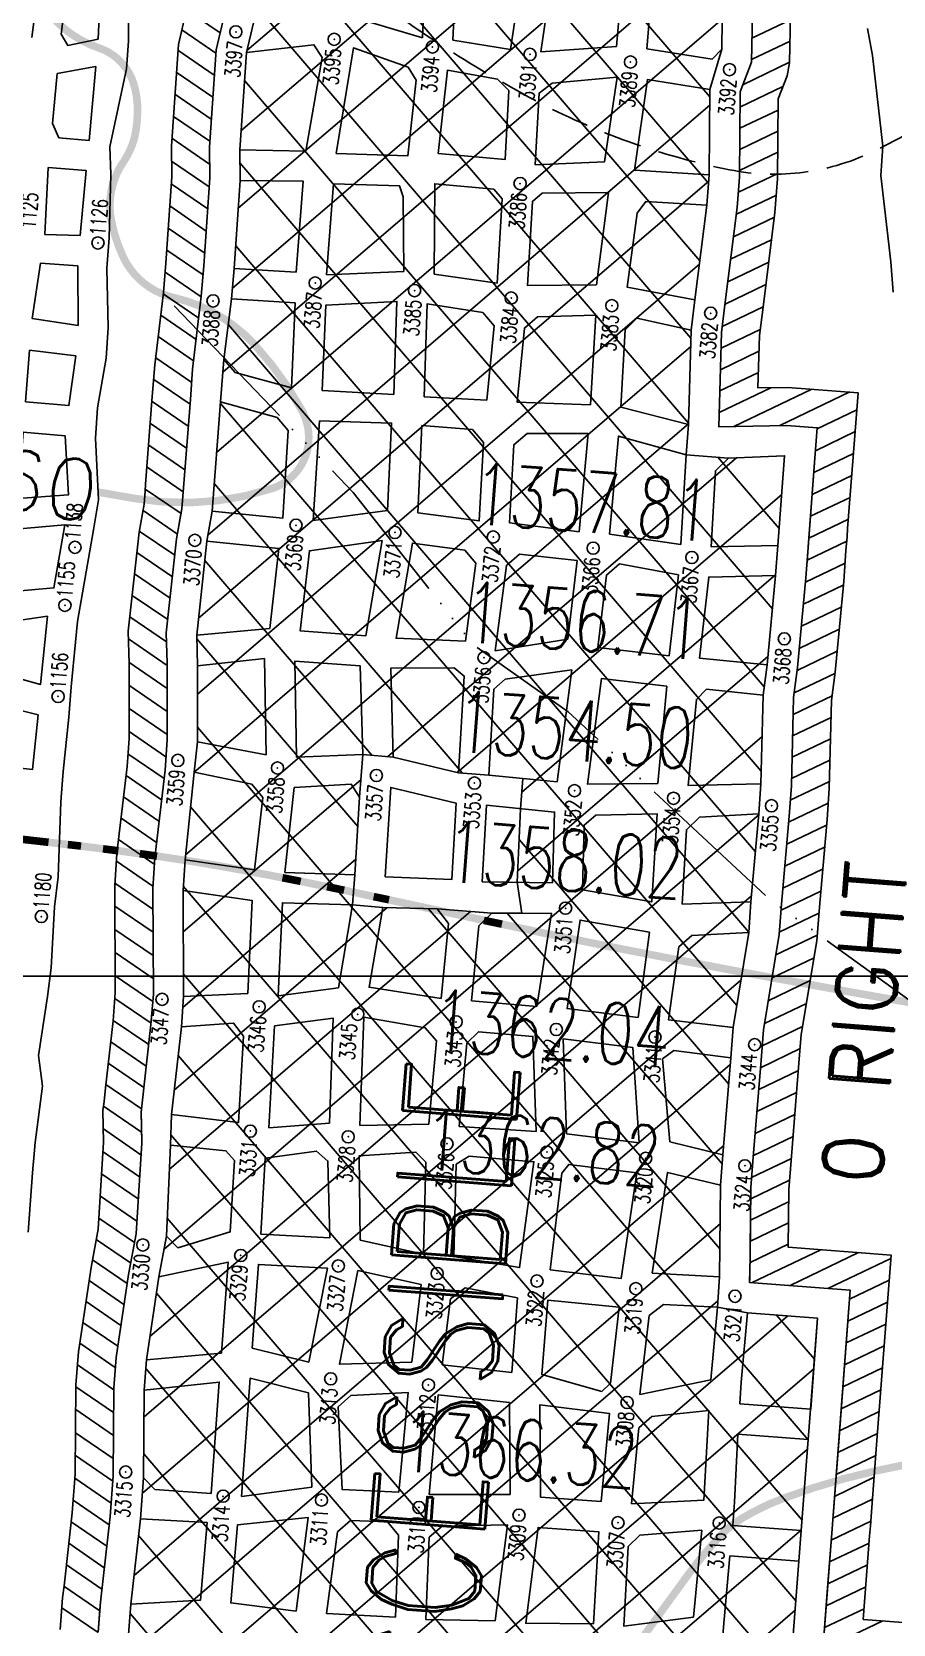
# Model space of a CAD drawing. Header units: inches. Extents: x 10131215 to 10153225, y 3476725 to 3491422.
# Drawn here: x 10140194 to 10140759, y 3485574 to 3486621 of the extents above; entities that cross this region are included whole.
import ezdxf
from ezdxf.enums import TextEntityAlignment as Align

# ---------------------------------------------------------------- set-up
doc = ezdxf.new("R2010")
doc.units = ezdxf.units.IN
doc.header["$LTSCALE"] = 100
doc.header["$MEASUREMENT"] = 0
doc.header["$PDMODE"] = 32
doc.header["$PDSIZE"] = 8
doc.linetypes.add('DASHED2', pattern=[0.375, 0.25, -0.125])
doc.linetypes.add('STREAM', pattern=[1.5, 1, -0.125, 0, -0.125, 0, -0.125, 0, -0.125])
doc.layers.get('0').update_dxf_attribs({"color": 60, "linetype": 'CONTINUOUS'})
for name, color, linetype in [('ELEVATIONS-UPEER MASON-CONTOURS', 175, 'CONTINUOUS'), ('ELEVATIONS-UPPER MASON-SPOT', 175, 'CONTINUOUS'), ('GRID COORDINATES-VA SOUTH NAD27', 252, 'CONTINUOUS'), ('MINE WORKINGS-ADVANCED-SURVEYED', 7, 'CONTINUOUS'), ('MINE WORKINGS-RETREAT AREA', 4, 'CONTINUOUS'), ('MINE WORKINGS-RETREAT AREA-LABELS', 1, 'CONTINUOUS'), ('PANEL AND MAINS LABELS', 4, 'CONTINUOUS'), ('ROADS', 34, 'DASHED2'), ('SPADS-LABEL', 90, 'CONTINUOUS'), ('SPADS-SYMBOL', 90, 'CONTINUOUS'), ('WATER-SURFACE', 140, 'STREAM')]:
    doc.layers.add(name, color=color, linetype=linetype)
doc.styles.add('INACCESSIBLE', font='ROMAND.SHX', dxfattribs={"width": 0.8, "height": 75})
doc.styles.add('LEG', font='ROMAND')
doc.styles.add('LEV', font='SIMPLEX.shx', dxfattribs={"width": 0.7, "height": 40})
doc.styles.add('SP', font='SIMPLEX', dxfattribs={"width": 0.75, "height": 12})

# ---------------------------------------------------------------- blocks, each defined once
blk = doc.blocks.new('*X39')
at = {"color": 0}
for p, q in [((779607.1, 184121.1), (779631.4, 184135.1)), ((779607.9, 184107.1), (779632.2, 184121.1)), ((779603.5, 184090.1), (779633, 184107.2)), ((779602.7, 184075.3), (779629.8, 184090.9)), ((779603.7, 184061.4), (779627.8, 184075.3)), ((779604.7, 184047.5), (779628.8, 184061.5)), ((779605.7, 184033.7), (779629.8, 184047.6)), ((779606, 184019.4), (779630.8, 184033.7)), ((779605.8, 184004.9), (779631, 184019.4)), ((779605.1, 183990), (779630.8, 184004.9)), ((779604.3, 183975.2), (779630.1, 183990)), ((779603.6, 183960.3), (779629.4, 183975.2)), ((779602.9, 183945.5), (779628.6, 183960.3)), ((779602.2, 183930.6), (779627.9, 183945.5)), ((779602.5, 183916.4), (779627.2, 183930.6)), ((779603.2, 183902.3), (779627.5, 183916.4)), ((779603.8, 183888.3), (779628.2, 183902.3)), ((779604.5, 183874.2), (779637.1, 183893)), ((779614.8, 183865.8), (779664, 183894.2)), ((779644.9, 183868.7), (779689, 183894.2)), ((779669.5, 183868.5), (779694.5, 183882.9)), ((779669.5, 183854), (779694.5, 183868.5)), ((779669.6, 183839.6), (779694.5, 183854)), ((779669.6, 183825.2), (779694.6, 183839.6)), ((779669.6, 183810.8), (779694.6, 183825.2)), ((779669.6, 183796.3), (779694.6, 183810.8)), ((779669.6, 183781.9), (779694.6, 183796.3)), ((779669.5, 183767.4), (779694.6, 183781.9)), ((779669.3, 183752.9), (779694.5, 183767.4)), ((779669.1, 183738.3), (779694.3, 183752.9)), ((779668.8, 183723.7), (779694, 183738.3)), ((779668.5, 183709.1), (779693.8, 183723.7)), ((779667.8, 183694.2), (779693.5, 183709.1)), ((779668.2, 183680), (779692.8, 183694.3)), ((779668.9, 183666), (779693.2, 183680.1)), ((779669.6, 183652), (779693.9, 183666)), ((779670.3, 183638), (779694.6, 183652)), ((779670.6, 183623.7), (779695.3, 183638)), ((779670.6, 183609.3), (779695.6, 183623.7)), ((779670.5, 183594.8), (779695.6, 183609.3)), ((779670.3, 183580.2), (779695.5, 183594.8)), ((779670.1, 183565.7), (779695.3, 183580.2)), ((779670.1, 183551.2), (779695.2, 183565.7)), ((779670.1, 183536.8), (779695, 183551.2)), ((779669, 183521.7), (779695.1, 183536.8)), ((779667.7, 183506.5), (779694.1, 183521.8)), ((779666.3, 183491.3), (779692.8, 183506.6)), ((779665, 183476.1), (779691.4, 183491.4)), ((779664.6, 183461.5), (779690.1, 183476.2)), ((779664.6, 183447), (779689.6, 183461.5)), ((779664.5, 183432.6), (779689.6, 183447)), ((779664.5, 183418.1), (779689.5, 183432.6)), ((779664.4, 183403.6), (779689.5, 183418.1)), ((779664.4, 183389.2), (779689.4, 183403.6)), ((779664.3, 183374.7), (779689.4, 183389.2)), ((779664.8, 183360.6), (779689.3, 183374.7)), ((779665.7, 183346.7), (779689.8, 183360.6)), ((779666.7, 183332.8), (779690.8, 183346.7)), ((779667.6, 183318.9), (779691.7, 183332.8)), ((779669.9, 183305.8), (779713.2, 183330.8)), ((779694.9, 183305.8), (779738.2, 183330.8)), ((779719.9, 183305.8), (779759.6, 183328.7)), ((779734.6, 183299.8), (779759.6, 183314.3)), ((779734.6, 183285.4), (779759.6, 183299.8)), ((779734.6, 183271), (779759.6, 183285.4)), ((779734.6, 183256.5), (779759.6, 183271)), ((779734.6, 183242.1), (779759.6, 183256.5)), ((779734.6, 183227.7), (779759.6, 183242.1)), ((779734.6, 183213.2), (779759.6, 183227.7)), ((779734.6, 183198.8), (779759.6, 183213.2)), ((779734.6, 183184.4), (779759.6, 183198.8)), ((779734.6, 183169.9), (779759.6, 183184.4)), ((779734.7, 183155.5), (779759.6, 183169.9)), ((779734.7, 183141.1), (779759.7, 183155.5)), ((779734.7, 183126.7), (779759.7, 183141.1)), ((779734.7, 183112.2), (779759.7, 183126.7)), ((779734.7, 183097.8), (779759.7, 183112.2)), ((779734.7, 183083.4), (779759.7, 183097.8)), ((779734.7, 183068.9), (779772.5, 183090.8))]:
    blk.add_line(p, q, dxfattribs=at)
blk = doc.blocks.new('*X41')
at = {"color": 0}
for p, q in [((779279.2, 183983.7), (779584.2, 184288.7)), ((779279.5, 183931), (779584.3, 184235.7)), ((779582.4, 184080.4), (779431.8, 184231)), ((779277.5, 183875.9), (779584.3, 184182.7)), ((779276.9, 184087.5), (779359, 184169.5)), ((779277.1, 184034.6), (779412, 184169.5)), ((779584.9, 183865.7), (779281.2, 184169.5)), ((779582.2, 183921.5), (779334.2, 184169.5)), ((779584.2, 183972.5), (779387.2, 184169.5)), ((779586, 184023.8), (779431.8, 184178)), ((779277.5, 183822.9), (779586.7, 184132.1)), ((779649.2, 183748.4), (779279.8, 184117.9)), ((779275.9, 183768.3), (779582.8, 184075.1)), ((779647.9, 183696.7), (779276.9, 184067.7)), ((779273.9, 183713.2), (779586, 184025.3)), ((779650.1, 183641.4), (779278, 184013.6)), ((779277, 183663.3), (779584.1, 183970.4)), ((779650.4, 183588.1), (779279.5, 183959.1)), ((779278.6, 183611.9), (779582.5, 183915.7)), ((779650.2, 183535.3), (779278.6, 183906.9)), ((779277.3, 183557.5), (779585, 183865.2)), ((779645.9, 183486.6), (779277.5, 183855)), ((779404.9, 183632.1), (779618.2, 183845.4)), ((779649.6, 183801.1), (779605.9, 183844.8)), ((779451.1, 183625.2), (779649.6, 183823.7)), ((779454.3, 183625.1), (779277.5, 183802)), ((779494.4, 183615.5), (779649.6, 183770.7)), ((779394.3, 183632.1), (779275.1, 183751.3)), ((779495.7, 183563.8), (779648.7, 183716.8)), ((779388.6, 183584.7), (779273.8, 183699.6)), ((779283.1, 183298.1), (779649, 183664)), ((779714.6, 183205.7), (779278.7, 183641.7)), ((779279.7, 183506.9), (779388.3, 183615.4)), ((779278.2, 183240.2), (779650.7, 183612.7)), ((779714.7, 183152.6), (779278.1, 183589.2)), ((779644.5, 183434.9), (779495, 183584.4)), ((779283.2, 183457.4), (779389, 183563.2)), ((779278.4, 183187.3), (779650.1, 183559.1)), ((779714.7, 183099.6), (779277.4, 183536.8)), ((779281.7, 183402.8), (779412.1, 183533.2)), ((779282.6, 183350.7), (779466.7, 183534.7)), ((779647.1, 183326.3), (779438.9, 183534.5)), ((779644.3, 183382.1), (779490.9, 183535.5)), ((779281.2, 183137.2), (779647.4, 183503.3)), ((779714.7, 183046.5), (779282, 183479.2)), ((779279.9, 183082.8), (779644.6, 183447.5)), ((779779.7, 182928.5), (779282.5, 183425.7)), ((779279.8, 183029.7), (779644.4, 183394.3)), ((779779.8, 182875.4), (779281.8, 183373.4)), ((779281.3, 182978.1), (779646, 183342.8)), ((779779.8, 182822.4), (779283.6, 183318.5)), ((779273.5, 182917.3), (779648.4, 183292.2)), ((779279.4, 182870.1), (779695, 183285.8)), ((779714.6, 183258.8), (779687.6, 183285.8)), ((779779.8, 182769.3), (779280.3, 183268.8)), ((779280.1, 182817.8), (779714.6, 183252.4)), ((779779.8, 182716.3), (779277.1, 183219)), ((779273.2, 182758), (779714.6, 183199.4)), ((779779.8, 182663.2), (779280.1, 183163)), ((779283.8, 182715.5), (779714.7, 183146.3)), ((779779.9, 182610.2), (779280.8, 183109.2)), ((779287.1, 182665.7), (779714.7, 183093.3)), ((779844.9, 182492.1), (779279.2, 183057.7))]:
    blk.add_line(p, q, dxfattribs=at)
blk = doc.blocks.new('*X42')
at = {"color": 0}
for p, q in [((779235.2, 184111.1), (779258.5, 184097.7)), ((779233.2, 184097.8), (779256.7, 184084.2)), ((779231.7, 184084.2), (779256.8, 184069.7)), ((779231.8, 184069.7), (779257, 184055.2)), ((779232, 184055.2), (779257.1, 184040.7)), ((779232.1, 184040.7), (779257.2, 184026.3)), ((779232.2, 184026.3), (779258.2, 184011.2)), ((779233.1, 184011.3), (779259.1, 183996.3)), ((779234.1, 183996.3), (779259.3, 183981.8)), ((779234.3, 183981.8), (779259.4, 183967.2)), ((779234.4, 183967.2), (779259.5, 183952.7)), ((779234.5, 183952.7), (779259.6, 183938.3)), ((779234.6, 183938.3), (779259.4, 183923.9)), ((779234.4, 183923.9), (779258.9, 183909.8)), ((779233.8, 183909.8), (779258.3, 183895.7)), ((779233.2, 183895.7), (779257.7, 183881.6)), ((779232.7, 183881.6), (779257.5, 183867.3)), ((779232.5, 183867.3), (779257.5, 183852.9)), ((779232.5, 183852.9), (779257.5, 183838.4)), ((779232.5, 183838.4), (779257.5, 183824)), ((779232.5, 183824), (779257.5, 183809.6)), ((779232.5, 183809.6), (779257.5, 183795.1)), ((779232.5, 183795.1), (779257.2, 183780.9)), ((779232.1, 183780.9), (779255.8, 183767.2)), ((779230.7, 183767.3), (779255.1, 183753.2)), ((779230.2, 183753.2), (779254.7, 183739)), ((779229.7, 183739), (779254.2, 183724.8)), ((779229.3, 183724.8), (779253.8, 183710.7)), ((779228.8, 183710.7), (779254.1, 183696)), ((779229, 183696.1), (779255.6, 183680.7)), ((779230.5, 183680.8), (779256.8, 183665.6)), ((779231.7, 183665.7), (779258, 183650.5)), ((779232.9, 183650.6), (779259.1, 183635.4)), ((779234.1, 183635.5), (779259.5, 183620.8)), ((779234.5, 183620.8), (779259.4, 183606.4)), ((779234.4, 183606.4), (779258.8, 183592.3)), ((779233.8, 183592.3), (779258.2, 183578.2)), ((779233.2, 183578.2), (779257.7, 183564.1)), ((779232.6, 183564.1), (779257.3, 183549.9)), ((779232.3, 183549.9), (779257.4, 183535.4)), ((779232.4, 183535.4), (779258.6, 183520.3)), ((779233.6, 183520.3), (779259.9, 183505.1)), ((779234.8, 183505.1), (779261.1, 183489.9)), ((779236.1, 183490), (779262.4, 183474.8)), ((779237.3, 183474.8), (779263.2, 183459.8)), ((779238.2, 183459.8), (779263.2, 183445.4)), ((779238.2, 183445.4), (779262.7, 183431.3)), ((779237.7, 183431.3), (779262.2, 183417.1)), ((779237.2, 183417.1), (779261.7, 183403)), ((779236.7, 183403), (779261.2, 183388.8)), ((779236.2, 183388.8), (779262.4, 183373.7)), ((779237.3, 183373.8), (779263.2, 183358.8)), ((779238.2, 183358.8), (779263.4, 183344.2)), ((779238.4, 183344.2), (779263.7, 183329.7)), ((779238.7, 183329.7), (779263.9, 183315.1)), ((779238.9, 183315.1), (779263.4, 183301)), ((779238.2, 183301.1), (779261.9, 183287.4)), ((779236.8, 183287.5), (779260.6, 183273.7)), ((779235.6, 183273.7), (779259.6, 183259.9)), ((779234.6, 183259.9), (779258.6, 183246)), ((779233.6, 183246), (779257.6, 183232.1)), ((779232.6, 183232.2), (779257.1, 183218)), ((779232.2, 183218), (779257.2, 183203.5)), ((779232.2, 183203.5), (779258.3, 183188.5)), ((779233.3, 183188.5), (779259.3, 183173.4)), ((779234.3, 183173.4), (779260.4, 183158.4)), ((779235.4, 183158.4), (779261.2, 183143.5)), ((779236.2, 183143.5), (779261.2, 183129)), ((779236.2, 183129), (779261, 183114.7)), ((779236, 183114.7), (779260.5, 183100.6)), ((779235.5, 183100.6), (779260, 183086.4)), ((779235, 183086.4), (779259.5, 183072.3)), ((779234.5, 183072.3), (779259.2, 183058)), ((779234.3, 183058), (779259.3, 183043.6))]:
    blk.add_line(p, q, dxfattribs=at)

msp = doc.modelspace()

# ---------------------------------------------------------------- linework, layer by layer
at = {"layer": 'ELEVATIONS-UPEER MASON-CONTOURS', "const_width": 5}
for points in [[(10135978.9, 3483263.2, 0), (10135880.2, 3483248.3, 0.000547)], [(10136147.8, 3483288.5, 0.000001), (10135988.5, 3483264.7, 0.000023)], [(10139638.8, 3483431.7, 0.000001), (10139693.5, 3483463.7, 0.000011)], [(10138804.9, 3484318.7, 0.000002), (10138743.6, 3484310, 0.000372)], [(10140237, 3486318.1, 0.000276), (10140261.9, 3486313.8, 0.122751), (10140351.5, 3486320.5, 0.304785), (10140375.4, 3486351.3, 0.144811), (10140370.7, 3486372.3, 0.058357), (10140340.2, 3486414.7, 0.152652), (10140286.8, 3486445.9, -0.229087), (10140253.7, 3486472.3, -0.06453), (10140245.7, 3486496.9, -0.091715), (10140245.6, 3486515.2, -0.105796), (10140253.8, 3486535.2, 0.107874), (10140261.8, 3486554.8, 0.054534), (10140262.9, 3486572.5, 0.066152), (10140260.3, 3486587, 0.238352), (10140237.4, 3486610, -0.165871), (10140201.4, 3486637.6, -0.021404)], [(10141574.7, 3485617.6, -0.000015), (10141379, 3485600.6, -0.00076), (10141181.1, 3485583.6, 0.049543), (10141178.1, 3485583.1, 0.009586), (10141177.5, 3485582.9, -0.001332), (10141172.6, 3485581.3), (10141172, 3485581.1, -0.000162), (10141168.3, 3485579.9, -0.000018), (10141135.3, 3485569.1, -0.000001), (10141133.2, 3485568.5, -0.000001), (10141131.7, 3485568, -0.00022), (10141111.6, 3485561.5, 0.00014), (10141091.6, 3485555, 0.000065)], [(10140770.9, 3485982.6, -0.000341), (10140757.3, 3485985, -0.00025), (10140738.7, 3485988.3, -0.000408), (10140723.7, 3485991, -0.000314), (10140704.2, 3485994.6, -0.00049), (10140688.3, 3485997.5, -0.000387), (10140668.1, 3486001.2, -0.000596), (10140651.7, 3486004.3, -0.000476), (10140631.3, 3486008.2, -0.000736), (10140614.3, 3486011.4, -0.000624), (10140594.4, 3486015.3, -0.000894), (10140575.9, 3486018.9, -0.000941), (10140558.3, 3486022.5, -0.000831), (10140539.6, 3486026.3, -0.000984), (10140523.7, 3486029.6, -0.000411), (10140502.4, 3486034.2, -0.000741), (10140490.5, 3486036.7, -0.000031), (10140474.5, 3486040.2, -0.000031), (10140458.7, 3486043.6, -0.000058), (10140443.4, 3486046.9, 0.000054), (10140428.2, 3486050.2, 0.000714), (10140418.1, 3486052.3, 0.000372), (10140398.7, 3486056.5, 0.00126), (10140387.5, 3486058.8, 0.000823), (10140370.2, 3486062.3, 0.001783), (10140358.2, 3486064.7, 0.001377), (10140342.7, 3486067.7, 0.002278), (10140329.7, 3486070.1, 0.002154), (10140315.9, 3486072.6, 0.002294), (10140302.7, 3486074.8, 0.00235), (10140289.8, 3486076.8, 0.00166), (10140275.8, 3486078.9, 0.002049), (10140264.5, 3486080.5, 0.001205), (10140250.4, 3486082.4, 0.001681), (10140240.3, 3486083.7, 0.00078), (10140225.9, 3486085.5, 0.001303), (10140217.2, 3486086.5, 0.000288), (10140204.5, 3486088, 0.000415), (10140195.6, 3486089, 0.000317), (10140185.8, 3486090.1, -0.000297)], [(10140029.8, 3485662.5, -0.000001), (10140026.8, 3485661.7, -0.000005)], [(10140903.7, 3485704.2, 0.014719), (10140747.8, 3485674.9, 0.036845), (10140687, 3485656.8, 0.045562), (10140659.9, 3485643.7, 0.072112), (10140645.2, 3485631.6, 0.012285), (10140633.7, 3485618.3, 0.013834), (10140624.1, 3485605.9, 0.006715), (10140578.2, 3485541.8, 0.008605)], [(10140957.9, 3485461, -0.000003), (10140952.2, 3485452.9, -0.000205)], [(10139736.4, 3483488.8, -0.000003), (10139816.9, 3483535.8, -0.000201)]]:
    msp.add_lwpolyline(points, format="xyb", dxfattribs=at)
at = {"layer": 'GRID COORDINATES-VA SOUTH NAD27'}
msp.add_line((10153220, 3486000), (10131220, 3486000), dxfattribs=at)
at = {"layer": 'MINE WORKINGS-ADVANCED-SURVEYED'}
for points in [[(10140666.3, 3486600.6), (10140667.6, 3486665.6), (10140683.8, 3486878.1), (10140663.9, 3486879.7), (10140661.3, 3486846), (10140616.5, 3486849.4), (10140619, 3486883.1), (10140599.1, 3486884.6), (10140596.5, 3486850.9), (10140551.6, 3486854.4), (10140557.5, 3486930.5)], [(10140405.4, 3486630), (10140408.3, 3486684.8), (10140453.1, 3486681.4), (10140450.1, 3486616.5)], [(10140470.1, 3486615.1), (10140473.1, 3486679.8), (10140518, 3486676.4), (10140508, 3486608.9)], [(10140528, 3486607.3), (10140537.9, 3486674.9), (10140582.8, 3486671.4), (10140577.6, 3486610.8)], [(10140597.5, 3486609.3), (10140602.7, 3486669.9), (10140647.6, 3486666.5), (10140646.9, 3486609.1)], [(10140692.6, 3486664.4), (10140691.3, 3486600.1), (10140689.7, 3486591.6), (10140683.8, 3486576.4), (10140683.5, 3486523.9), (10140681.7, 3486501.9), (10140673.9, 3486439.7), (10140671.5, 3486421.1), (10140670.6, 3486386.5), (10140690.3, 3486386.9), (10140736.4, 3486383.4), (10140733, 3486338.5), (10140729.5, 3486294.1), (10140729.1, 3486288.8), (10140728.4, 3486279.7), (10140726.9, 3486259.3), (10140721.3, 3486199.8), (10140718.9, 3486181.2), (10140717.4, 3486123.3), (10140716, 3486102.9), (10140710.9, 3486045.4), (10140709.2, 3486023.3), (10140699, 3485961.7), (10140697.5, 3485942.8), (10140692.4, 3485879), (10140690.9, 3485859.9), (10140690.5, 3485821.9), (10140758, 3485816.7), (10140748.5, 3485692), (10140745.3, 3485650.9), (10140744.4, 3485638.9), (10140743.9, 3485632.2), (10140739.7, 3485577.4), (10140812.5, 3485571.8)], [(10140692.6, 3486664.4), (10140691.3, 3486600.1), (10140689.7, 3486591.6), (10140683.8, 3486576.4), (10140683.5, 3486523.9), (10140681.7, 3486501.9), (10140673.9, 3486439.7), (10140671.5, 3486421.1), (10140670.6, 3486386.5), (10140690.3, 3486386.9), (10140736.4, 3486383.4), (10140733, 3486338.5), (10140729.5, 3486294.1), (10140729.1, 3486288.8), (10140728.4, 3486279.7), (10140726.9, 3486259.3), (10140721.3, 3486199.8), (10140718.9, 3486181.2), (10140717.4, 3486123.3), (10140716, 3486102.9), (10140710.9, 3486045.4), (10140709.2, 3486023.3), (10140699, 3485961.7), (10140697.5, 3485942.8), (10140692.4, 3485879), (10140690.9, 3485859.9), (10140690.5, 3485821.9), (10140758, 3485816.7), (10140748.5, 3485692), (10140745.3, 3485650.9), (10140744.4, 3485638.9), (10140743.9, 3485632.2), (10140739.7, 3485577.4), (10140812.5, 3485571.8)], [(10140256.8, 3486650.4), (10140257, 3486614.3), (10140255.7, 3486596.3), (10140244.8, 3486545), (10140245.4, 3486526.9), (10140244.3, 3486485.2), (10140242.8, 3486465.2), (10140243.8, 3486426.1), (10140242.3, 3486406.1), (10140236.8, 3486373.4), (10140235.3, 3486353.5), (10140237.4, 3486313), (10140234, 3486293.3), (10140226.9, 3486251.9), (10140223.6, 3486233.1), (10140219.3, 3486190.2), (10140217.8, 3486170.2), (10140214.1, 3486134.4), (10140212.6, 3486114.5), (10140210.9, 3486065.4), (10140208.4, 3486045.5), (10140206.3, 3486005.6), (10140203.9, 3485986.7), (10140198, 3485948), (10140200.5, 3485927.8), (10140195.7, 3485890.8), (10140194.1, 3485870.8), (10140191.2, 3485831.9)], [(10140212.2, 3485570.8), (10140213.8, 3485591.6), (10140214.7, 3485599.5), (10140215.6, 3485607.4), (10140220.1, 3485647.3), (10140222, 3485672.9), (10140222.4, 3485731.4), (10140224.2, 3485753.1), (10140232.5, 3485808.6), (10140237.2, 3485833.8), (10140240.7, 3485891), (10140240.3, 3485911.8), (10140241, 3485917.6), (10140242, 3485926.6), (10140247, 3485970.7), (10140248.4, 3485989.1), (10140248, 3486059.4), (10140249.4, 3486080.6), (10140256.2, 3486137.7), (10140257.4, 3486156.1), (10140257.4, 3486205.3), (10140256.9, 3486226.7), (10140264, 3486291.7), (10140267.3, 3486310.2), (10140268, 3486318.8), (10140268.3, 3486323.4), (10140272.7, 3486380.8), (10140274.4, 3486401.7), (10140280, 3486449.3), (10140281.6, 3486468.6), (10140285.5, 3486525.2), (10140285.2, 3486545.4), (10140289.8, 3486612.3), (10140294.9, 3486634)], [(10140237.2, 3485568.9), (10140238.7, 3485588.8), (10140245, 3485644.9), (10140247, 3485671.8), (10140247.4, 3485729.5), (10140248.9, 3485749.5), (10140257, 3485804), (10140262.1, 3485830.7), (10140265.8, 3485890.5), (10140265.3, 3485910.6), (10140271.8, 3485968.3), (10140273.4, 3485988.2), (10140273, 3486057.7), (10140274.3, 3486077.7), (10140281.1, 3486135.4), (10140282.4, 3486155.3), (10140282.4, 3486205.6), (10140281.9, 3486225.6), (10140288.6, 3486287.3), (10140292.2, 3486307.1), (10140297.7, 3486378.9), (10140299.2, 3486398.8), (10140304.9, 3486446.8), (10140306.6, 3486466.7), (10140310.5, 3486524.6), (10140310.2, 3486544.7), (10140314.6, 3486608.6), (10140319.3, 3486628.2)], [(10140405.4, 3486630), (10140450.1, 3486616.5)], [(10140470.1, 3486615.1), (10140508, 3486608.9)], [(10140528, 3486607.3), (10140577.6, 3486610.8)], [(10140597.5, 3486609.3), (10140640.4, 3486602.6), (10140646.9, 3486609.1)], [(10140666.3, 3486600.6), (10140658.8, 3486581.1), (10140658.5, 3486525), (10140656.9, 3486505), (10140649.1, 3486442.9), (10140646.6, 3486423), (10140644.8, 3486361), (10140689.6, 3486361.9), (10140709.5, 3486360.4), (10140708, 3486340.4), (10140703.5, 3486281.6), (10140702, 3486261.7), (10140696.5, 3486202.9), (10140694, 3486183.1), (10140692.5, 3486125.1), (10140691, 3486105.1), (10140686, 3486047.4), (10140684.5, 3486027.4), (10140674.2, 3485964.7), (10140672.6, 3485944.8), (10140667.5, 3485881), (10140665.9, 3485861.1), (10140665.3, 3485801.1), (10140665.1, 3485798.7)], [(10140665.1, 3485798.7), (10140731.2, 3485793.7), (10140719, 3485634.1), (10140712.9, 3485554.4), (10140796.2, 3485548), (10140794.6, 3485528), (10140776.2, 3485529.5), (10140759.4, 3485310.1), (10140757.8, 3485289.1), (10140751.3, 3485204.1), (10140750.9, 3485199.7), (10140747.2, 3485150.6), (10140781.4, 3485147.9), (10140779.8, 3485128), (10140745.6, 3485130.6), (10140741, 3485070.8), (10140785.9, 3485067.3), (10140805.9, 3485065.8), (10140798.2, 3484966.1), (10140793.6, 3484906.3), (10140792.1, 3484886.3), (10140768.8, 3484582.2), (10140766, 3484545.7)], [(10140663.7, 3485778.8), (10140659.6, 3485733.3), (10140658.6, 3485719)], [(10140663.7, 3485778.8), (10140709.7, 3485775.2), (10140705.2, 3485715.4), (10140658.6, 3485719)], [(10140657.4, 3485699), (10140655.1, 3485654.4), (10140654, 3485639.1)], [(10140657.4, 3485699), (10140703.6, 3485695.5), (10140699, 3485635.7), (10140654, 3485639.1)], [(10140652.2, 3485619.2), (10140648.3, 3485577.4), (10140646.9, 3485559.4)], [(10140652.2, 3485619.2), (10140697.5, 3485615.7), (10140692.9, 3485555.9), (10140646.9, 3485559.4)]]:
    msp.add_lwpolyline(points, dxfattribs=at)
at = {"layer": 'MINE WORKINGS-ADVANCED-SURVEYED', "flags": 128}
for points in [[(10140163, 3486617), (10140163.7, 3486657.1), (10140198.5, 3486656.1), (10140193.5, 3486616.9)], [(10140212.8, 3486619), (10140217.4, 3486655.6), (10140238.8, 3486655), (10140237.1, 3486615.8)], [(10140237.1, 3486615.8), (10140217.1, 3486611.6), (10140212.8, 3486619)], [(10140742.5, 3486622.7), (10140745.9, 3486604.9), (10140752.7, 3486545.3), (10140751.3, 3486526.1), (10140757.8, 3486469.5), (10140759.5, 3486449.5)], [(10140235.7, 3486597.8), (10140210.3, 3486593.1), (10140207.1, 3486560.3), (10140211.2, 3486550.8)], [(10140211.2, 3486550.8), (10140231.2, 3486549.2), (10140235.7, 3486597.8)], [(10140225.3, 3486486.6), (10140202.1, 3486487.4), (10140204.3, 3486531.4)], [(10140225.3, 3486486.6), (10140229.3, 3486529.4), (10140204.3, 3486531.4)], [(10140189.5, 3486377.3), (10140192.1, 3486411.3), (10140222.4, 3486407.6)], [(10140222.4, 3486407.6), (10140217.9, 3486374.9), (10140189.5, 3486377.3)]]:
    msp.add_lwpolyline(points, dxfattribs=at)
at = {"layer": 'MINE WORKINGS-ADVANCED-SURVEYED'}
for points in [[(10140330.1, 3486543), (10140334.5, 3486606.9), (10140378.9, 3486612), (10140384.3, 3486603.6), (10140373.5, 3486542.2)], [(10140393.4, 3486540.6), (10140404.8, 3486610), (10140440.7, 3486597.2), (10140446.1, 3486588.7), (10140440.5, 3486539)], [(10140460.6, 3486540.6), (10140466.6, 3486595.3), (10140499.5, 3486589.5), (10140507, 3486581.9), (10140504.5, 3486536.6)], [(10140524.3, 3486533.1), (10140526.9, 3486580.3), (10140535.4, 3486586.7), (10140578.1, 3486590.7), (10140569.8, 3486535.2)], [(10140589.4, 3486529.7), (10140598, 3486589.2), (10140638.9, 3486582.6), (10140638.5, 3486526.5)], [(10140367.2, 3486462.5), (10140326.5, 3486465), (10140330.4, 3486522.9), (10140371.9, 3486522.3)], [(10140438, 3486463.1), (10140387.2, 3486460.9), (10140391.8, 3486520.7), (10140435, 3486519.4), (10140437.5, 3486512.2)], [(10140499.3, 3486455.3), (10140457.9, 3486461.4), (10140458.2, 3486520.7), (10140497, 3486517.1), (10140502.5, 3486510.7)], [(10140564.6, 3486454.3), (10140519.2, 3486453.8), (10140522.4, 3486509.1), (10140528.9, 3486514.6), (10140572.3, 3486514.9)], [(10140629.2, 3486444.4), (10140584.6, 3486452.8), (10140591.3, 3486501.4), (10140596.9, 3486509), (10140637, 3486506.6)], [(10140366.6, 3486442.4), (10140364.2, 3486386.5), (10140327.1, 3486396.7), (10140319.7, 3486405.3), (10140324.8, 3486445.1)], [(10140431.4, 3486382.3), (10140433.4, 3486443.4), (10140386.6, 3486440.9), (10140384.2, 3486384.9)], [(10140492.5, 3486378.6), (10140497.2, 3486427.4), (10140489.8, 3486436), (10140453.3, 3486441.8), (10140451.4, 3486380.7)], [(10140560.6, 3486375.4), (10140564.1, 3486434.3), (10140525.7, 3486433.3), (10140517.1, 3486425.9), (10140512.4, 3486377.1)], [(10140624.9, 3486362.5), (10140626.6, 3486424.5), (10140591, 3486432.3), (10140583.4, 3486424.8), (10140580.5, 3486373.9)], [(10140312.1, 3486305.5), (10140317.6, 3486377.3), (10140354.7, 3486367.1), (10140362, 3486358.5), (10140358.5, 3486301)], [(10140378.4, 3486299.4), (10140382.6, 3486364.9), (10140429.9, 3486363.4), (10140427.3, 3486306)], [(10140447.2, 3486304.4), (10140449.8, 3486361.8), (10140483, 3486359.3), (10140490.3, 3486350.7), (10140487.5, 3486299.3)], [(10140507.4, 3486297.8), (10140510.3, 3486349.2), (10140518.9, 3486356.6), (10140559.1, 3486356.5), (10140553.1, 3486292)], [(10140573.1, 3486290.5), (10140579, 3486354.9), (10140623.4, 3486342.6), (10140619.9, 3486283.7)], [(10140639.8, 3486282.1), (10140642.6, 3486332.1), (10140651.3, 3486340.4), (10140688.1, 3486342), (10140683.6, 3486283.1)], [(10140349.9, 3486228.5), (10140301.9, 3486224.1), (10140308.6, 3486285.8), (10140355.9, 3486281.1)], [(10140412.9, 3486223.6), (10140369.9, 3486226.9), (10140375.9, 3486279.6), (10140423.7, 3486286.2)], [(10140478.4, 3486220.2), (10140432.8, 3486222.1), (10140443.6, 3486284.6), (10140478, 3486280), (10140485.3, 3486271.4)], [(10140545.7, 3486221.5), (10140498, 3486213.7), (10140505.3, 3486269.9), (10140513.9, 3486277.3), (10140551.7, 3486273.1)], [(10140612.3, 3486210.4), (10140565.4, 3486216), (10140571, 3486263.6), (10140579.6, 3486270.9), (10140618.3, 3486263.7)], [(10140676.6, 3486204.5), (10140632.2, 3486208.9), (10140638.3, 3486262.2), (10140682.1, 3486263.2)], [(10140347.6, 3486145.4), (10140302.4, 3486154), (10140302.3, 3486204), (10140346.4, 3486208.7)], [(10140410.9, 3486145.6), (10140367.5, 3486143.9), (10140366.4, 3486207.1), (10140409.3, 3486203.9)], [(10140473.8, 3486133.7), (10140430.9, 3486144), (10140429.3, 3486202.3), (10140471, 3486202.7), (10140477.6, 3486197.2)], [(10140538.6, 3486127.8), (10140493.7, 3486132.2), (10140497.1, 3486188.7), (10140504.6, 3486195.1), (10140548.2, 3486201.3)], [(10140604.9, 3486126.7), (10140558.5, 3486126.2), (10140567.8, 3486195.7), (10140610.7, 3486190.5)], [(10140672.5, 3486126.5), (10140624.8, 3486125.2), (10140630.1, 3486181.9), (10140636.7, 3486188.5), (10140674, 3486184.6)], [(10140294.2, 3486076.4), (10140300.1, 3486134.1), (10140338.1, 3486126.1), (10140345.4, 3486117.5), (10140339.8, 3486069.8)], [(10140359.7, 3486068.2), (10140366, 3486123.9), (10140403.4, 3486126.1), (10140408.8, 3486117.7), (10140405.8, 3486066.7)], [(10140425.7, 3486065.2), (10140429.3, 3486124.1), (10140472.3, 3486113.8), (10140469.4, 3486063.5)], [(10140489.4, 3486062), (10140492.2, 3486112.3), (10140537, 3486107.8), (10140535.5, 3486061.4)], [(10140555.2, 3486056.8), (10140556.4, 3486099.3), (10140564, 3486105.8), (10140604.3, 3486106.7), (10140600.8, 3486048.8)], [(10140620.8, 3486047.3), (10140623.6, 3486096.2), (10140632.2, 3486104.5), (10140671.1, 3486106.6), (10140666, 3486048.8)], [(10140335.5, 3485988.6), (10140293.3, 3485986.7), (10140292.9, 3486056.4), (10140338.2, 3486049.8)], [(10140395, 3485992.3), (10140355.4, 3485987.1), (10140358.2, 3486048.3), (10140404.3, 3486046.8)], [(10140462.4, 3485985.4), (10140415.1, 3485992.7), (10140424.2, 3486045.2), (10140459.9, 3486044.2), (10140467.2, 3486034.6)], [(10140525.3, 3485980.2), (10140482.4, 3485983.9), (10140487.2, 3486033.1), (10140495.8, 3486041.4), (10140535, 3486041.3)], [(10140591.9, 3485972.9), (10140545.2, 3485978.7), (10140553.7, 3486036.9), (10140599.3, 3486028.9)], [(10140654.3, 3485966.3), (10140611.8, 3485971.4), (10140618.6, 3486019.3), (10140627.2, 3486026.7), (10140664.6, 3486028.8)], [(10140285.3, 3485909.1), (10140291.8, 3485966.7), (10140326.1, 3485969.2), (10140332.5, 3485960.7), (10140329.4, 3485903.8)], [(10140349.3, 3485900.4), (10140353, 3485967.3), (10140391.5, 3485972.5), (10140389.1, 3485903.5)], [(10140409, 3485901.9), (10140411.6, 3485973), (10140452, 3485966.1), (10140459.4, 3485957.6), (10140454.3, 3485902.8)], [(10140474.2, 3485901.3), (10140479.3, 3485956.1), (10140486.9, 3485963.5), (10140522.7, 3485960.4), (10140524.9, 3485898)], [(10140544.9, 3485896.5), (10140542.7, 3485958.8), (10140588.4, 3485953.1), (10140592.6, 3485890.6)], [(10140612.7, 3485891.1), (10140607.9, 3485945.6), (10140615.3, 3485951.1), (10140652.7, 3485946.4), (10140647.5, 3485882.6)], [(10140282, 3485829.2), (10140289.5, 3485821.6), (10140323.9, 3485832), (10140326.7, 3485878.9), (10140321.1, 3485885.3), (10140284.7, 3485889)], [(10140343.9, 3485830.5), (10140389.3, 3485828.1), (10140388.1, 3485878.5), (10140380.6, 3485885.1), (10140346.8, 3485880.5)], [(10140409.3, 3485826.6), (10140450.8, 3485817.4), (10140452.4, 3485877.8), (10140445.9, 3485884.4), (10140408.5, 3485881.9)], [(10140470.7, 3485815.9), (10140514, 3485808.5), (10140523.4, 3485878.1), (10140480.8, 3485881.8), (10140472.4, 3485876.4)], [(10140534, 3485807), (10140580.8, 3485801.4), (10140591.1, 3485870.7), (10140546.3, 3485876.3), (10140541.8, 3485870.6)], [(10140601.1, 3485804.9), (10140645.3, 3485802.5), (10140645.9, 3485862.7), (10140611.2, 3485871.1)], [(10140318.1, 3485752.2), (10140322.5, 3485812.1), (10140277, 3485802.5), (10140268.8, 3485747.9)], [(10140375.6, 3485746.3), (10140387.8, 3485808.1), (10140342.4, 3485810.6), (10140338.4, 3485755.7)], [(10140443.2, 3485746.3), (10140449.3, 3485797.4), (10140407.8, 3485806.6), (10140395.6, 3485745)], [(10140508.8, 3485739.7), (10140512.5, 3485788.6), (10140478.2, 3485795.2), (10140468.6, 3485787.9), (10140463.2, 3485744.7)], [(10140568.1, 3485727.1), (10140573.6, 3485732.7), (10140579.4, 3485782.5), (10140532.5, 3485787.1), (10140528.7, 3485738.2)], [(10140639.6, 3485734.7), (10140643.9, 3485782.5), (10140608.6, 3485784.3), (10140599, 3485777), (10140593, 3485725.2)], [(10140311.4, 3485660), (10140274.4, 3485662.7), (10140267, 3485670.3), (10140267.3, 3485728), (10140316.7, 3485733.3)], [(10140377.5, 3485664.3), (10140331.3, 3485658.2), (10140336.9, 3485735.8), (10140375.3, 3485726.3)], [(10140434.7, 3485660.9), (10140397.4, 3485662.7), (10140394.7, 3485717), (10140403.2, 3485724.4), (10140440.7, 3485726.5)], [(10140507.7, 3485659.4), (10140454.6, 3485659.4), (10140460.6, 3485724.9), (10140507.3, 3485719.8)], [(10140567.6, 3485654.8), (10140527.7, 3485657.7), (10140527.2, 3485718.3), (10140573, 3485712.7)], [(10140587.5, 3485653.2), (10140592.4, 3485703.2), (10140600.9, 3485710.6), (10140638.2, 3485714.7), (10140635.1, 3485655.8)], [(10140367.2, 3485582.8), (10140375, 3485644.4), (10140328.6, 3485639.4), (10140324.2, 3485588.2)], [(10140308.7, 3485641.1), (10140304.3, 3485590), (10140258.6, 3485587.3), (10140264.9, 3485643.4)], [(10140432.4, 3485578.8), (10140434.5, 3485632.8), (10140427.2, 3485641.4), (10140402.9, 3485642.3), (10140394.3, 3485634.9), (10140387.2, 3485581.3)], [(10140498, 3485576.4), (10140506.1, 3485639.4), (10140463.1, 3485638.7), (10140454.5, 3485631.3), (10140452.4, 3485577.3)], [(10140562.5, 3485574.5), (10140566.1, 3485634.8), (10140526.1, 3485637.8), (10140518, 3485574.8)], [(10140628.3, 3485578.9), (10140582.4, 3485573), (10140585.4, 3485625.3), (10140593, 3485632.8), (10140633.7, 3485635.9)]]:
    msp.add_lwpolyline(points, close=True, dxfattribs=at)
at = {"layer": 'MINE WORKINGS-ADVANCED-SURVEYED', "flags": 128}
for points in [[(10140223.8, 3486466.7), (10140223.9, 3486427.6), (10140193.7, 3486432.2), (10140199.3, 3486468.6)], [(10140215.4, 3486355), (10140187.9, 3486357.4), (10140184.5, 3486313.8), (10140217.7, 3486316.4)], [(10140183, 3486293.8), (10140215.3, 3486296.5), (10140208.1, 3486255.1), (10140178.7, 3486252.5)], [(10140203.9, 3486236.6), (10140177.2, 3486232.6), (10140176.9, 3486204.4), (10140183.4, 3486196), (10140199.3, 3486191.7)], [(10140197.8, 3486171.7), (10140174.1, 3486177.6), (10140170.4, 3486138.4), (10140194.1, 3486135.9)]]:
    msp.add_lwpolyline(points, close=True, dxfattribs=at)
at = {"layer": 'MINE WORKINGS-RETREAT AREA'}
for points in [[(10140691.4, 3485535.9), (10140697.5, 3485615.7), (10140699, 3485635.7), (10140709.7, 3485775.2), (10140663.7, 3485778.8), (10140643.9, 3485782.5), (10140645.3, 3485802.5), (10140645.9, 3485862.7), (10140647.5, 3485882.6), (10140652.7, 3485946.4), (10140654.3, 3485966.3), (10140664.6, 3486028.8), (10140666, 3486048.8), (10140671.1, 3486106.6), (10140672.5, 3486126.5), (10140674, 3486184.6), (10140676.6, 3486204.5), (10140682.1, 3486263.2), (10140683.6, 3486283.1), (10140688.1, 3486342), (10140651.3, 3486340.4), (10140623.4, 3486342.6), (10140624.9, 3486362.5), (10140626.6, 3486424.5), (10140629.2, 3486444.4), (10140637, 3486506.6), (10140638.5, 3486526.5), (10140638.9, 3486582.6), (10140646.9, 3486609.1), (10140646.9, 3486609.1), (10140647.6, 3486666.5)], [(10140712.9, 3485554.4), (10140716, 3485595.3), (10140719, 3485634.1), (10140723.6, 3485694), (10140731.2, 3485793.7), (10140665.1, 3485798.7), (10140665.4, 3485814.7), (10140665.9, 3485861.1), (10140667.5, 3485881), (10140672.6, 3485944.8), (10140674.2, 3485964.7), (10140684.5, 3486027.4), (10140686, 3486047.4), (10140691, 3486105.1), (10140692.5, 3486125.1), (10140694, 3486183.1), (10140696.5, 3486202.9), (10140702, 3486261.7), (10140703.3, 3486278.6), (10140703.6, 3486282.2), (10140708, 3486340.4), (10140709.5, 3486360.4), (10140689.6, 3486361.9), (10140644.8, 3486361), (10140646.6, 3486423), (10140649.1, 3486442.9), (10140656.9, 3486505), (10140658.5, 3486525), (10140658.8, 3486581.1), (10140666.3, 3486600.6), (10140667.6, 3486665.6)], [(10140237.2, 3485568.9), (10140238.3, 3485583.9), (10140238.7, 3485588.8), (10140245, 3485644.9), (10140247, 3485671.8), (10140247.4, 3485729.5), (10140248.9, 3485749.5), (10140257, 3485804), (10140262.1, 3485830.7), (10140265.8, 3485890.5), (10140265.5, 3485902.4), (10140265.3, 3485910.6), (10140271.8, 3485968.3), (10140273.4, 3485988.2), (10140273, 3486057.7), (10140274.3, 3486077.7), (10140281.1, 3486135.4), (10140282.4, 3486155.3), (10140282.4, 3486205.6), (10140281.9, 3486225.6), (10140288.6, 3486287.3), (10140291.5, 3486303.5), (10140292.2, 3486307.1), (10140297.7, 3486378.9), (10140299.2, 3486398.8), (10140304.9, 3486446.8), (10140306.6, 3486466.7), (10140310.5, 3486524.6), (10140310.2, 3486544.7), (10140314.6, 3486608.6), (10140319.3, 3486628.2)], [(10140339.2, 3486626.5), (10140334.5, 3486606.9), (10140330.1, 3486543), (10140330.4, 3486522.9), (10140326.5, 3486465), (10140324.8, 3486445.1), (10140319.7, 3486405.3), (10140317.6, 3486377.3), (10140312.1, 3486305.5), (10140308.6, 3486285.8), (10140301.9, 3486224.1), (10140302.3, 3486204), (10140302.4, 3486154), (10140300.1, 3486134.1), (10140294.2, 3486076.4), (10140292.9, 3486056.4), (10140293.3, 3485986.7), (10140291.8, 3485966.7), (10140285.3, 3485909.1), (10140284.7, 3485889), (10140282, 3485829.2), (10140277, 3485802.5), (10140268.8, 3485747.9), (10140267.3, 3485728), (10140267, 3485670.3), (10140264.9, 3485643.4), (10140258.6, 3485587.3), (10140257.1, 3485567.4)]]:
    msp.add_lwpolyline(points, dxfattribs=at)
msp.add_lwpolyline([(10140515.4, 3486041.4), (10140512.4, 3486061.7), (10140514.6, 3486110), (10140516.1, 3486130), (10140493.7, 3486132.2), (10140473.8, 3486133.7), (10140430.9, 3486144), (10140410.9, 3486145.6), (10140408.8, 3486117.7), (10140405.8, 3486066.7), (10140404.3, 3486046.8), (10140424.2, 3486045.2), (10140459.9, 3486044.2), (10140495.8, 3486041.4)], close=True, dxfattribs=at)
at = {"layer": 'ROADS', "flags": 128}
msp.add_lwpolyline([(10140276.3, 3486717.1, -0.100256), (10140404.9, 3486652.9, 0.04354), (10140523.6, 3486575.8, 0.072888), (10140651.8, 3486529.9, 0.167576), (10140748.5, 3486543, 0.023271), (10140849, 3486599.6, -0.081728), (10140895.3, 3486619, -0.05062), (10141023.3, 3486636, -0.020355), (10141070.6, 3486635.6, -0.087922), (10141195.4, 3486606.8, -0.083795), (10141300.6, 3486539.6, -0.093804), (10141351.3, 3486472.6, 0.001611), (10141408.1, 3486359.3, 0.126216), (10141459.9, 3486299.9, 0.07958), (10141554.3, 3486255.2, 0.03782), (10141580.2, 3486249.8, 2.954738)], format="xyb", dxfattribs=at)
at = {"layer": 'SPADS-SYMBOL'}
for p in [(10140327.6, 3486620.5), (10140392.2, 3486615.6), (10140456.7, 3486610.6), (10140520.8, 3486605.7), (10140586.8, 3486600.7), (10140651.9, 3486595.7), (10140514.3, 3486520.8), (10140237, 3486481.8), (10140379.7, 3486455.5), (10140445, 3486450.5), (10140312.6, 3486443.7), (10140508.5, 3486445.6), (10140574.6, 3486440.6), (10140639.5, 3486435.6), (10140367.1, 3486296.3), (10140432.1, 3486291.6), (10140221.9, 3486281.8), (10140300.6, 3486286.4), (10140496.7, 3486288.6), (10140562.3, 3486281.3), (10140627.2, 3486275.1), (10140215.3, 3486243.7), (10140687.9, 3486221.7), (10140490.6, 3486209.3), (10140210.8, 3486183.8), (10140289.5, 3486141.8), (10140354.9, 3486136.8), (10140419.9, 3486131.9), (10140484.3, 3486126.9), (10140550.1, 3486121.9), (10140615.1, 3486116.9), (10140679.5, 3486112), (10140199.8, 3486039.2), (10140544.2, 3486044.7), (10140279.1, 3485984.8), (10140342.9, 3485979.9), (10140407.7, 3485975), (10140472.3, 3485970), (10140538.1, 3485965), (10140602.9, 3485960), (10140668.4, 3485955), (10140337.1, 3485898.2), (10140401.4, 3485894.5), (10140466.3, 3485889.9), (10140531.9, 3485884.4), (10140596.8, 3485880.3), (10140662, 3485875.4), (10140266.5, 3485823.4), (10140330.8, 3485816.5), (10140394.9, 3485809.6), (10140459.8, 3485804.7), (10140525.4, 3485799.7), (10140590.3, 3485794.7), (10140655.5, 3485789.7), (10140389.9, 3485735.4), (10140454.1, 3485731.4), (10140584.6, 3485719.9), (10140255.2, 3485674.2), (10140319.2, 3485658.3), (10140383.8, 3485655.8), (10140447.9, 3485650.9), (10140513.6, 3485645.9), (10140578.6, 3485640.9), (10140645.1, 3485640.7)]:
    msp.add_point(p, dxfattribs=at)
at = {"layer": 'WATER-SURFACE', "flags": 128}
msp.add_lwpolyline([(10140287, 3486440.5), (10140404.6, 3486317.9), (10140483.6, 3486217.8), (10140546, 3486173.8), (10140678.6, 3486050.3), (10140769.7, 3485984.5), (10140857.6, 3485949), (10140925.3, 3485909.7), (10141001.4, 3485844.8), (10141101.9, 3485688.3), (10141108.5, 3485632.7), (10141132.9, 3485541), (10141197.6, 3485371.6), (10141212.9, 3485295.5), (10141212.6, 3485210.3), (10141222.4, 3485124.5), (10141234.9, 3485083.7), (10141219.4, 3484834.1), (10141211.4, 3484784.5), (10141194.2, 3484750.5), (10141184.9, 3484680.9), (10141143.8, 3484583.2), (10141129.6, 3484513.9), (10141124.3, 3484429.1), (10141055.2, 3484283), (10141050.6, 3484128), (10140994, 3484021.2), (10140961, 3483893), (10140967.3, 3483832.5), (10140991.6, 3483740.7), (10141056.9, 3483581.3), (10141106.6, 3483493.1), (10141117.5, 3483427.3), (10141127.4, 3483382.8), (10141141.9, 3483335.5), (10141139.1, 3483290.6), (10141146.9, 3483255), (10141136.4, 3483165.5), (10141140.1, 3483145.2), (10141185.4, 3483067.2), (10141307.4, 3482934.4), (10141329, 3482797.7), (10141376.1, 3482749.7), (10141481.5, 3482673), (10141607.5, 3482605.1), (10141744.1, 3482546.5), (10141806.5, 3482502.5), (10141923.5, 3482450.2), (10141951.6, 3482418.3), (10141987.1, 3482346), (10142044.7, 3482061.8), (10142044.4, 3482056.8), (10142039.5, 3481635)], dxfattribs=at)

# ---------------------------------------------------------------- block references
at = {"layer": 'MINE WORKINGS-RETREAT AREA', "xscale": 1.000028516851045, "yscale": 1.000028516851045, "zscale": 1.000028516851045, "rotation": 355.6010874874682}
for name in ['*X41', '*X39', '*X42']:
    msp.add_blockref(name, (9349211.4, 3362830.1), dxfattribs=at)

# ---------------------------------------------------------------- texts
at = {"layer": 'ELEVATIONS-UPEER MASON-CONTOURS', "style": 'LEV'}
msp.add_text('1360', height=40, rotation=351.0403, dxfattribs=at).set_placement((10140098.2, 3486319.1))
at = {"layer": 'ELEVATIONS-UPPER MASON-SPOT', "style": 'LEV', "width": 0.7}
for s, p in [('1357.81', (10140561.6, 3486311.4)), ('1356.71', (10140555.7, 3486233.7)), ('1354.50', (10140550.1, 3486161.8)), ('1358.02', (10140543.6, 3486076.4)), ('1362.04', (10140535, 3485965.6)), ('1362.82', (10140529, 3485887.2)), ('1366.32', (10140513.8, 3485689))]:
    msp.add_text(s, height=40, rotation=355.6011, dxfattribs=at).set_placement(p, align=Align.MIDDLE)
at = {"layer": 'MINE WORKINGS-RETREAT AREA-LABELS', "style": 'INACCESSIBLE', "width": 0.8}
msp.add_text('INACCESSIBLE', height=75.002, rotation=85.6011, dxfattribs=at).set_placement((10140456.1, 3485669.1), align=Align.MIDDLE)
at = {"layer": 'PANEL AND MAINS LABELS', "style": 'LEG'}
msp.add_text('0 RIGHT', height=40, rotation=85.6011, dxfattribs=at).set_placement((10140740.2, 3485969.8), align=Align.MIDDLE)
at = {"layer": 'SPADS-LABEL', "style": 'SP', "width": 0.7}
for s, rotation, p in [('3397', 85.55, (10140326.2, 3486602.5)), ('3395', 85.55, (10140390.8, 3486597.6)), ('3394', 85.55, (10140455.3, 3486592.6)), ('3391', 85.55, (10140519.4, 3486587.7)), ('3389', 85.55, (10140585.5, 3486582.7)), ('3392', 85.55, (10140650.5, 3486577.7)), ('1125', 85.6772, (10140191.9, 3486503)), ('3386', 85.55, (10140512.9, 3486502.8)), ('1126', 85.6772, (10140237.7, 3486498.7)), ('3387', 85.55, (10140378.3, 3486437.5)), ('3385', 85.55, (10140443.6, 3486432.5)), ('3388', 85.55, (10140311.2, 3486425.7)), ('3384', 85.55, (10140507.2, 3486427.6)), ('3383', 85.55, (10140573.2, 3486422.6)), ('3382', 85.55, (10140638.1, 3486417.6)), ('1138', 85.6772, (10140221.1, 3486298.9)), ('3369', 85.55, (10140365.8, 3486278.3)), ('3371', 85.55, (10140430.7, 3486273.6)), ('3370', 85.55, (10140299.2, 3486268.4)), ('3372', 85.55, (10140495.3, 3486270.6)), ('3366', 85.55, (10140560.9, 3486263.3)), ('1155', 85.6772, (10140216, 3486260.7)), ('3367', 85.55, (10140625.8, 3486257.1)), ('1156', 85.6772, (10140211.5, 3486200.7)), ('3368', 85.55, (10140686.5, 3486203.7)), ('3356', 85.55, (10140489.2, 3486191.3)), ('3359', 85.55, (10140288.1, 3486123.8)), ('3358', 85.55, (10140353.6, 3486118.8)), ('3357', 85.55, (10140418.5, 3486113.9)), ('3353', 85.55, (10140482.9, 3486108.9)), ('3352', 85.55, (10140548.7, 3486103.9)), ('3354', 85.55, (10140613.7, 3486098.9)), ('3355', 85.55, (10140678.1, 3486094)), ('1180', 85.6772, (10140200.5, 3486056.1)), ('3351', 85.55, (10140542.8, 3486026.7)), ('3347', 85.55, (10140277.8, 3485966.8)), ('3346', 85.55, (10140341.5, 3485961.9)), ('3345', 85.55, (10140401.4, 3485957)), ('3343', 85.55, (10140470.9, 3485952)), ('3342', 85.55, (10140534.3, 3485946.9)), ('3341', 85.55, (10140601.5, 3485942)), ('3344', 85.55, (10140664, 3485937)), ('3331', 85.55, (10140335.7, 3485880.2)), ('3328', 85.55, (10140400, 3485876.5)), ('3326', 85.55, (10140465, 3485871.9)), ('3325', 85.55, (10140530.5, 3485866.4)), ('3320', 85.55, (10140595.5, 3485862.3)), ('3324', 85.55, (10140660.6, 3485857.4)), ('3330', 85.55, (10140265.1, 3485805.4)), ('3329', 85.55, (10140329.4, 3485798.5)), ('3327', 85.55, (10140393.6, 3485791.6)), ('3323', 85.55, (10140458.5, 3485786.7)), ('3322', 85.55, (10140524, 3485781.7)), ('3319', 85.55, (10140588.9, 3485776.7)), ('3321', 85.55, (10140654.1, 3485771.7)), ('3313', 85.55, (10140388.5, 3485717.4)), ('3312', 85.55, (10140452.7, 3485713.4)), ('3308', 85.55, (10140583.2, 3485701.9)), ('3315', 85.55, (10140253.8, 3485656.2)), ('3314', 85.55, (10140317.8, 3485640.3)), ('3311', 85.55, (10140382.4, 3485637.8)), ('3310', 85.55, (10140446.6, 3485632.9)), ('3309', 85.55, (10140512.3, 3485627.9)), ('3307', 85.55, (10140577.2, 3485622.9)), ('3316', 85.55, (10140643.7, 3485622.7))]:
    msp.add_text(s, height=10, rotation=rotation, dxfattribs=at).set_placement(p, align=Align.MIDDLE)

doc.saveas('drawing.dxf')
